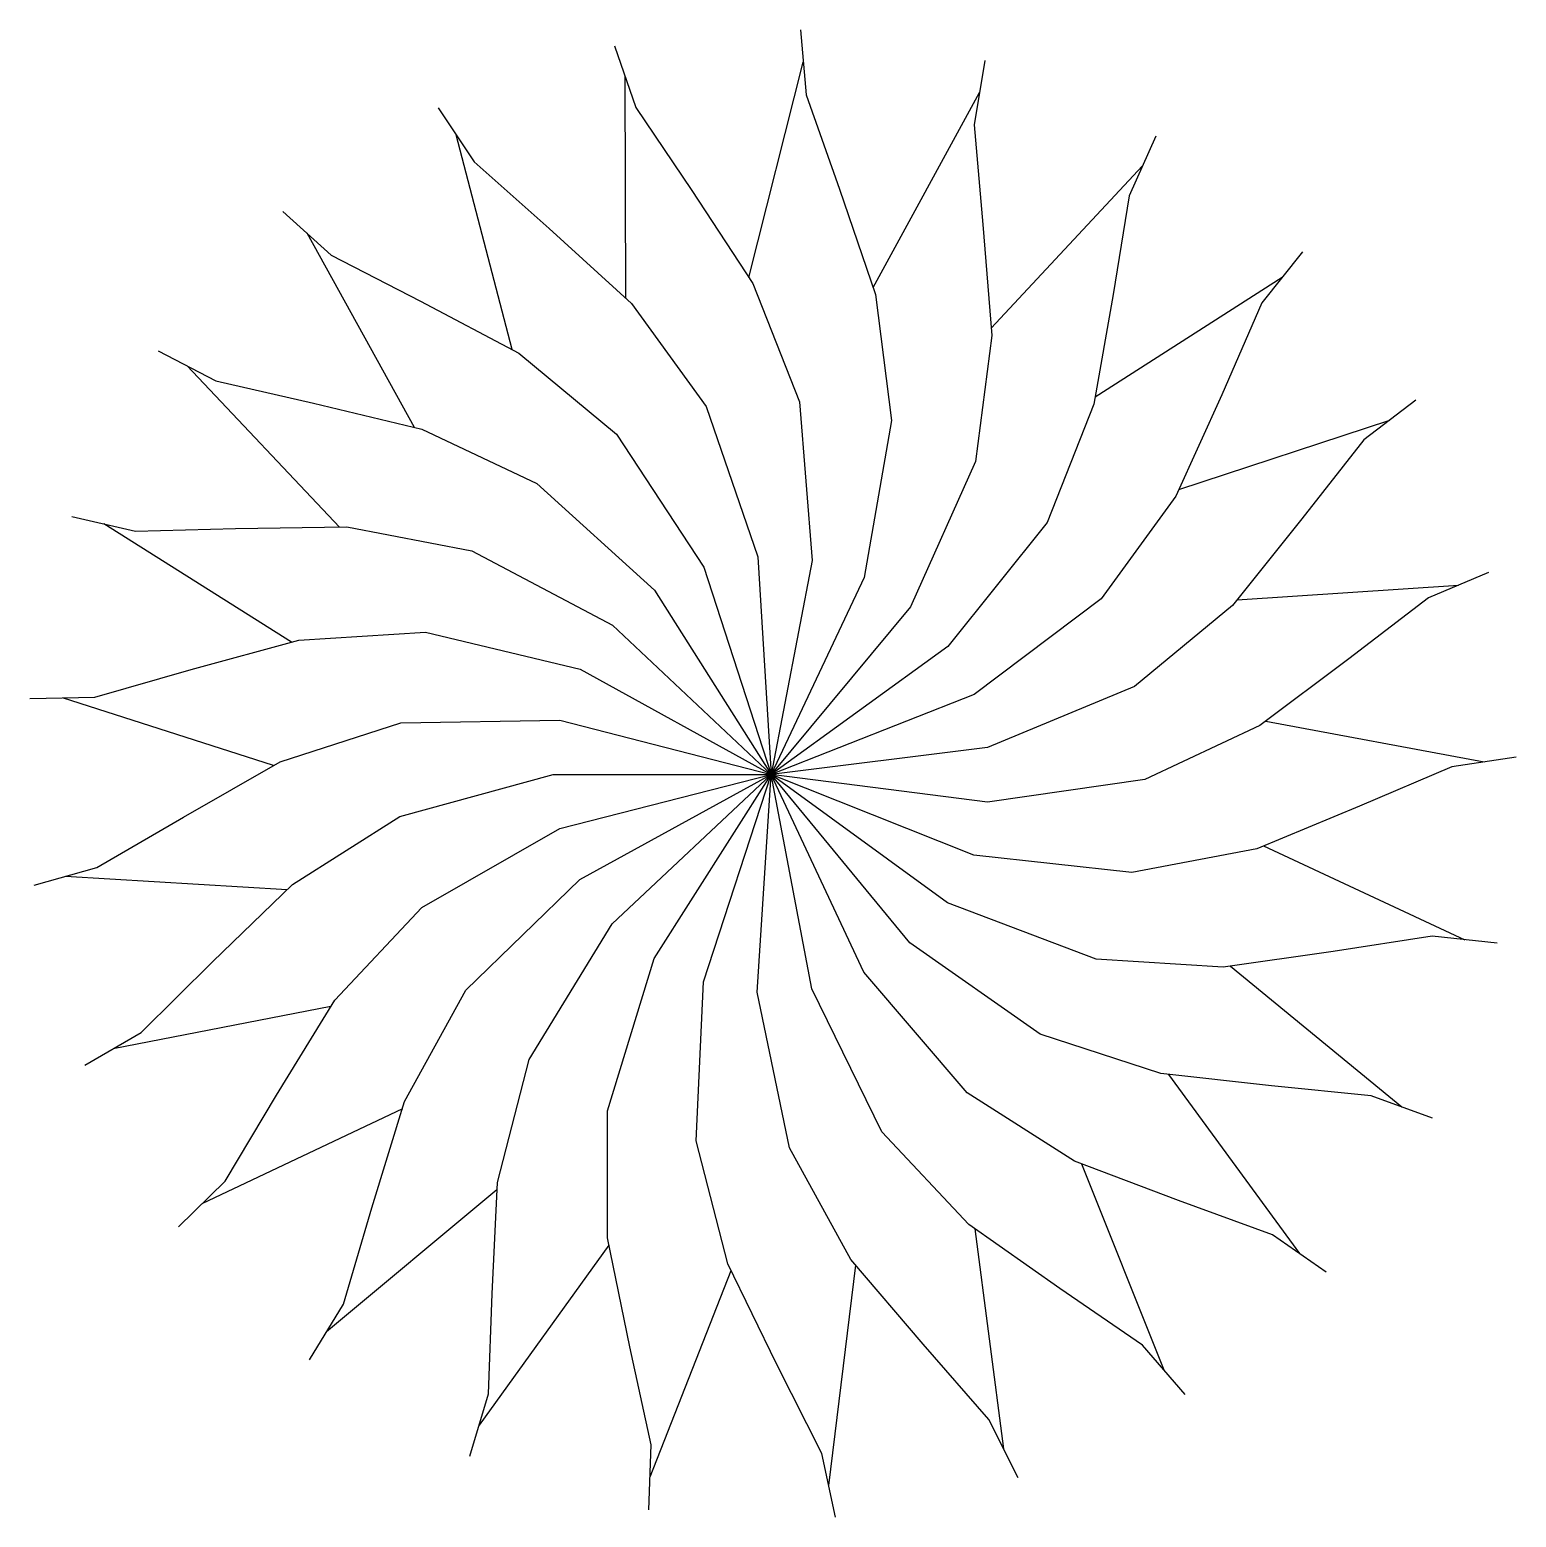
# Model space of a CAD drawing. Extents: x -1.75 to 7.83, y -18.42 to -8.84.
import ezdxf

# ---------------------------------------------------------------- set-up
doc = ezdxf.new("R2010")
doc.units = 0
doc.header["$MEASUREMENT"] = 0
doc.layers.get('0').update_dxf_attribs({"linetype": 'CONTINUOUS'})

msp = doc.modelspace()

# ---------------------------------------------------------------- linework, layer by layer
for p, q in [((3.2184, -8.8392), (3.2544, -9.2577)), ((2.0196, -8.9429), (2.1586, -9.3393)), ((2.8856, -10.4339), (3.2364, -9.0485)), ((4.4053, -9.0369), (4.3361, -9.4512)), ((2.0939, -10.5702), (2.0891, -9.1411)), ((3.2544, -9.2577), (3.4699, -9.8661)), ((3.6864, -10.4988), (4.3707, -9.2441)), ((0.8843, -9.3414), (1.1175, -9.6908)), ((2.1586, -9.3393), (2.5186, -9.875)), ((4.3361, -9.4512), (4.3934, -10.0941)), ((1.361, -10.8991), (1.0009, -9.5161)), ((5.5057, -9.5236), (5.3356, -9.9077)), ((1.1175, -9.6908), (1.5994, -10.1201)), ((4.4458, -10.7607), (5.4206, -9.7157)), ((2.5186, -9.875), (2.9121, -10.4742)), ((3.4699, -9.8661), (3.702, -10.5444)), ((5.3356, -9.9077), (5.2313, -10.5446)), ((-0.1162, -10.0097), (0.1965, -10.2901)), ((0.7328, -11.4), (0.0401, -10.1499)), ((1.5994, -10.1201), (2.1296, -10.6027)), ((4.3934, -10.0941), (4.4496, -10.8088)), ((0.1965, -10.2901), (0.77, -10.5862)), ((6.4505, -10.2687), (6.1903, -10.5984)), ((5.1163, -11.2034), (6.3204, -10.4335)), ((2.9121, -10.4742), (3.2127, -11.2352)), ((0.77, -10.5862), (1.4036, -10.9217)), ((2.1296, -10.6027), (2.61, -11.265)), ((3.702, -10.5444), (3.8039, -11.3563)), ((5.2313, -10.5446), (5.108, -11.2508)), ((6.1903, -10.5984), (5.9308, -11.1894)), ((4.4496, -10.8088), (4.3464, -11.6205)), ((-0.9191, -10.9059), (-0.5465, -11.0997)), ((0.249, -12.0413), (-0.7328, -11.0028)), ((1.4036, -10.9217), (2.0336, -11.4438)), ((-0.5465, -11.0997), (0.0827, -11.2438)), ((5.9308, -11.1894), (5.6357, -11.8427)), ((0.0827, -11.2438), (0.7797, -11.4113)), ((2.61, -11.265), (2.9426, -12.2338)), ((3.2127, -11.2352), (3.2939, -12.2563)), ((5.108, -11.2508), (4.8062, -12.0114)), ((7.1803, -11.2253), (6.8463, -11.4799)), ((3.8039, -11.3563), (3.6286, -12.3654)), ((5.6556, -11.7988), (7.0133, -11.3526)), ((0.7797, -11.4113), (1.5198, -11.7602)), ((2.0336, -11.4438), (2.5967, -12.2994)), ((6.8463, -11.4799), (6.448, -11.9878)), ((4.3464, -11.6205), (3.9257, -12.5544)), ((1.5198, -11.7602), (2.278, -12.449)), ((5.6357, -11.8427), (5.1543, -12.5043)), ((-1.4739, -11.9736), (-1.0648, -12.0686)), ((-0.0601, -12.7828), (-1.2694, -12.0211)), ((-1.0648, -12.0686), (-0.4196, -12.0517)), ((-0.4196, -12.0517), (0.2972, -12.0406)), ((0.2972, -12.0406), (1.1008, -12.1945)), ((4.8062, -12.0114), (4.1664, -12.8113)), ((6.448, -11.9878), (5.9997, -12.5473)), ((1.1008, -12.1945), (2.0065, -12.6731)), ((2.9426, -12.2338), (3.0293, -13.6356)), ((3.2939, -12.2563), (3.0293, -13.6356)), ((2.5967, -12.2994), (3.0293, -13.6356)), ((7.6493, -12.3333), (7.2625, -12.4969)), ((2.278, -12.449), (3.0293, -13.6356)), ((3.6286, -12.3654), (3.0293, -13.6356)), ((6.0299, -12.5096), (7.4559, -12.4151)), ((5.1543, -12.5043), (4.3357, -13.12)), ((5.9997, -12.5473), (5.3688, -13.0683)), ((7.2625, -12.4969), (6.7504, -12.8898)), ((3.9257, -12.5544), (3.0293, -13.6356)), ((-0.0136, -12.7701), (0.803, -12.7194)), ((0.803, -12.7194), (1.7992, -12.9577)), ((2.0065, -12.6731), (3.0293, -13.6356)), ((-0.7051, -12.9592), (-0.0136, -12.7701)), ((4.1664, -12.8113), (3.0293, -13.6356)), ((6.7504, -12.8898), (6.1771, -13.3202)), ((-1.3259, -13.136), (-0.7051, -12.9592)), ((1.7992, -12.9577), (3.0293, -13.6356)), ((4.3357, -13.12), (3.0293, -13.6356)), ((5.3688, -13.0683), (4.4229, -13.4611)), ((-1.7458, -13.1457), (-1.3259, -13.136)), ((-0.1751, -13.5779), (-1.5358, -13.1409)), ((-0.1333, -13.554), (0.6451, -13.3018)), ((0.6451, -13.3018), (1.6693, -13.2849)), ((1.6693, -13.2849), (3.0293, -13.6356)), ((6.2156, -13.2912), (7.6204, -13.5543)), ((6.1771, -13.3202), (5.4364, -13.668)), ((4.4229, -13.4611), (3.0293, -13.6356)), ((-0.756, -13.9092), (-0.1333, -13.554)), ((7.4127, -13.5854), (6.819, -13.8386)), ((7.8281, -13.5232), (7.4127, -13.5854)), ((0.637, -13.9052), (1.6248, -13.6341)), ((1.6248, -13.6341), (3.0293, -13.6356)), ((1.6685, -13.9834), (3.0293, -13.6356)), ((1.7978, -14.3109), (3.0293, -13.6356)), ((2.0044, -14.596), (3.0293, -13.6356)), ((2.2754, -14.8207), (3.0293, -13.6356)), ((2.5938, -14.9709), (3.0293, -13.6356)), ((2.9396, -15.0372), (3.0293, -13.6356)), ((4.1646, -14.4624), (3.0293, -13.6356)), ((4.3346, -14.154), (3.0293, -13.6356)), ((3.291, -15.0155), (3.0293, -13.6356)), ((3.6259, -14.9071), (3.0293, -13.6356)), ((3.9234, -14.7187), (3.0293, -13.6356)), ((4.4225, -13.8131), (3.0293, -13.6356)), ((5.4364, -13.668), (4.4225, -13.8131)), ((6.819, -13.8386), (6.1566, -14.1129)), ((-1.3133, -14.2348), (-0.756, -13.9092)), ((-0.0542, -14.3431), (0.637, -13.9052)), ((0.7792, -14.4917), (1.6685, -13.9834)), ((5.3528, -14.2656), (4.3346, -14.154)), ((6.1566, -14.1129), (5.3528, -14.2656)), ((6.2012, -14.0945), (7.4963, -14.6986)), ((-1.7176, -14.3486), (-1.3133, -14.2348)), ((-0.0888, -14.3766), (-1.5154, -14.2917)), ((-0.5691, -14.8419), (-0.0542, -14.3431)), ((1.0628, -15.0243), (1.7978, -14.3109)), ((5.1231, -14.8236), (4.1646, -14.4624)), ((0.2186, -15.0877), (0.7792, -14.4917)), ((1.4699, -15.4697), (2.0044, -14.596)), ((4.7619, -15.307), (3.9234, -14.7187)), ((7.2874, -14.6771), (6.6494, -14.7747)), ((7.7053, -14.7201), (7.2874, -14.6771)), ((-1.0278, -15.2959), (-0.5691, -14.8419)), ((1.9751, -15.7999), (2.2754, -14.8207)), ((5.9397, -14.8757), (5.1231, -14.8236)), ((6.6494, -14.7747), (5.9397, -14.8757)), ((4.2918, -15.6854), (3.6259, -14.9071)), ((5.9874, -14.8689), (7.0916, -15.7761)), ((0.668, -15.741), (1.0628, -15.0243)), ((2.5464, -15.9941), (2.5938, -14.9709)), ((3.1481, -16.0401), (2.9396, -15.0372)), ((3.7424, -15.935), (3.291, -15.0155)), ((0.1934, -15.1288), (-1.2095, -15.4013)), ((-0.156, -15.6989), (0.2186, -15.0877)), ((-1.3912, -15.5067), (-1.0278, -15.2959)), ((5.5398, -15.5605), (4.7619, -15.307)), ((1.2658, -16.2621), (1.4699, -15.4697)), ((6.2524, -15.6392), (5.5398, -15.5605)), ((5.5878, -15.5658), (6.4317, -16.7192)), ((-0.4875, -16.2527), (-0.156, -15.6989)), ((4.9823, -16.1244), (4.2918, -15.6854)), ((6.8946, -15.7033), (6.2524, -15.6392)), ((7.2886, -15.8489), (6.8946, -15.7033)), ((0.6539, -15.7871), (-0.6372, -16.4)), ((0.4572, -16.4262), (0.668, -15.741)), ((1.9744, -16.6181), (1.9751, -15.7999)), ((2.7493, -16.7868), (2.5464, -15.9941)), ((4.302, -16.5319), (3.7424, -15.935)), ((3.5417, -16.7574), (3.1481, -16.0401)), ((5.6529, -16.3779), (4.9823, -16.1244)), ((5.0274, -16.1414), (5.5579, -17.4684)), ((-0.787, -16.5472), (-0.4875, -16.2527)), ((1.232, -16.9782), (1.2658, -16.2621)), ((1.2635, -16.3103), (0.1654, -17.2249)), ((6.259, -16.5997), (5.6529, -16.3779)), ((0.2739, -17.0451), (0.4572, -16.4262)), ((4.8885, -16.9442), (4.302, -16.5319)), ((4.3414, -16.5596), (4.5253, -17.9769)), ((1.9842, -16.6653), (1.148, -17.8244)), ((2.1197, -17.3202), (1.9744, -16.6181)), ((6.6044, -16.8387), (6.259, -16.5997)), ((4.0073, -17.3026), (3.5417, -16.7574)), ((2.7705, -16.8301), (2.2488, -18.1606)), ((3.0646, -17.4306), (2.7493, -16.7868)), ((3.573, -16.7941), (3.3987, -18.2125)), ((5.4204, -17.3097), (4.8885, -16.9442)), ((0.057, -17.4048), (0.2739, -17.0451)), ((1.2083, -17.6232), (1.232, -16.9782)), ((2.2572, -17.9508), (2.1197, -17.3202)), ((4.4315, -17.789), (4.0073, -17.3026)), ((5.6955, -17.6271), (5.4204, -17.3097)), ((3.3546, -18.0072), (3.0646, -17.4306)), ((1.0878, -18.0256), (1.2083, -17.6232)), ((4.6191, -18.1648), (4.4315, -17.789)), ((2.2405, -18.3705), (2.2572, -17.9508)), ((3.4428, -18.4179), (3.3546, -18.0072))]:
    msp.add_line(p, q)

doc.saveas('drawing.dxf')
